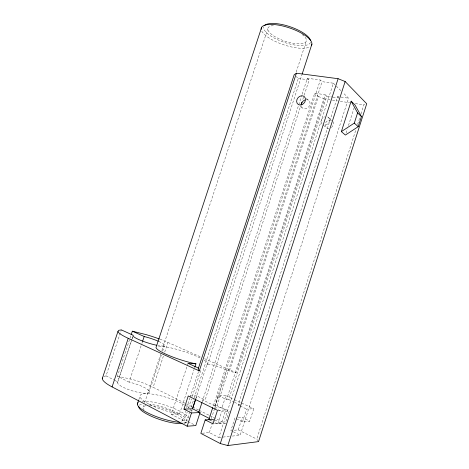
<?xml version="1.0" encoding="UTF-8"?>
<svg xmlns="http://www.w3.org/2000/svg" width="469" height="469" viewBox="0 0 469 469"><rect width="100%" height="100%" fill="white"/><g stroke="black" fill="none" stroke-linecap="round" stroke-linejoin="round"><path stroke-width="0.35" stroke-dasharray="2.35 1.76" d="M242.514 421.713L246.583 409.068L253.752 408.757L249.76 421.174L242.514 421.713L236.194 418.618M232.348 436.076L240.146 435.244L348.555 98.197L342.986 92.704M346.046 133.014L347.359 128.916M348.455 125.499L354.154 107.741M258.554 441.599L256.783 439.125L356.03 129.315M357.595 124.432L360.051 116.758M360.948 113.967L363.85 104.892L366.142 103.989M225.906 395.631L218.448 395.701L214.468 407.971L222.001 407.69L225.906 395.631L233.673 399.295M217.727 423.929L221.737 411.536L229.2 411.19L225.267 423.36L217.727 423.929L213.313 421.701M218.448 395.701L226.574 399.559L325.164 94.738L314.705 93.184L212.961 406.951M195.708 398.92L206.923 364.495C217.44 364.026 225.824 371.495 236.112 372.644L324.636 98.93L331.765 100.014M226.574 399.559L228.702 399.518L326.764 96.215L325.164 94.738M214.485 423.788L221.432 423.273L225.73 409.97L217.041 405.744L214.696 405.82L202.749 399.998L205.135 399.951L300.559 106.346M202.25 433.239L209.338 432.576L218.882 437.518L333.371 83.206L322.051 81.665L320.315 80.006L307.377 78.259L301.936 94.973M239.442 405.673L238.146 405.058L337.627 96.579L340.359 96.983M234.934 417.996L230.877 430.565L232.735 431.503M234.248 430.255L238.287 429.874L242.262 417.533L249.76 421.174M202.186 401.874L301.714 95.67M302.822 99.387L303.953 95.91M304.176 95.213L309.153 79.906L307.377 78.259M214.696 405.82L320.315 80.006M211.326 418.635L226.896 370.604M217.041 405.744L322.051 81.665M209.338 432.576L213.401 420.054M229.517 370.739L318.357 96.479L314.705 93.184M189.681 411.817L186.732 420.863L184.264 421.015L171.355 414.309L188.034 363.323M171.355 414.309L179.574 413.922L194.119 369.379M182.634 420.294L185.583 411.243M186.721 407.76L189.898 398.011M190.127 397.313L198.534 371.548M296.203 72.103L306.427 40.768M184.264 421.015L187.19 412.052M188.538 407.913L191.458 398.949M192.36 396.188L201.125 369.291M189.904 411.12L193.99 398.591M194.213 397.894L298.307 78.429L296.25 76.576M191.674 411.313L192.12 409.935M195.901 398.609L196.787 395.895L205.135 399.951M206.923 364.495L207.656 364.208L301.936 74.718M192.126 406.787L153.14 387.288L163.587 355.531M164.725 352.078L167.908 342.417A32.173 5.03 17.4 0 0 160.076 339.239M131.877 339.275L117.461 382.71A16.62 3.799 17.1 0 0 134.046 391.345A16.62 3.799 17.1 0 0 149.277 391.609A16.62 3.799 17.1 0 0 132.498 382.968L129.069 382.135L141.656 344.105M141.884 343.419L142.342 342.036M138.877 399.518L139.95 396.258M143.309 406.822L143.772 405.427M144.687 402.642L160.732 353.931M161.875 350.449L267.77 28.937M149.048 392.436L161.494 354.628M162.626 351.193L164.437 345.694M103.801 376.619L106.029 375.868L121.33 329.895M129.069 382.135L117.397 376.202L129.813 338.811M130.042 338.12L130.962 335.353M132.106 338.589L132.563 337.211M117.461 382.71L131.906 339.415M132.135 338.729L133.044 335.986M185.085 423.05L187.524 421.842A27.331 6.853 17.8 0 1 181.913 422.458M218.882 437.518L229.511 436.381M238.264 417.785L242.262 417.533M218.179 410.293L225.73 409.97M238.146 405.058L239.548 405.011M190.379 395.953L196.787 395.895M298.307 78.429L309.153 79.906M179.574 413.922L176.96 413.558A27.313 6.513 17.8 0 1 143.866 400.972A27.313 6.513 17.8 0 1 149.67 393.808A27.313 6.513 17.8 0 1 184.182 404.641M341.039 97.089L348.555 98.197M326.764 96.215L332.281 97.042M332.972 97.142L339.181 98.068M332.48 100.12L337.469 100.882M340.324 101.316L349.593 102.723M355.297 103.59L363.85 104.892M117.397 376.202L131.654 379.251A32.285 7.393 17.1 0 1 153.14 387.288M318.357 96.479L324.636 98.93M167.908 342.417L201.342 357.231M204.683 358.715L236.112 372.644M234.324 399.6L253.752 408.757M228.702 399.518L233.832 401.951M234.477 402.255L240.245 404.993M240.093 405.984L246.583 409.068M222.001 407.69L229.2 411.19M214.468 407.971L215.681 408.569M218.103 409.754L221.737 411.536M192.777 407.11L198.622 410.035M199.272 410.363L209.022 415.235M209.672 415.563L225.267 423.36M238.287 429.874L256.783 439.125M214.925 420.007L221.432 423.273M210.165 420.107L212.686 421.379M233.351 431.814L240.146 435.244M106.029 375.868L114.084 380.007M114.706 380.33L117.801 381.924M188.028 421.537L194.518 424.896M300.248 106.152L302.306 107.852M323.106 125.041L326.107 127.521M306.462 98.478L308.995 100.665M328.464 117.49L331.911 120.469M337.627 96.579L338.659 97.575M333.371 83.206L340.963 90.705M305.993 99.721A4.913 4.016 -51.1 0 1 310.05 103.332A4.913 4.016 -51.1 0 1 306.075 108.656A4.913 4.016 -51.1 0 1 301.338 105.953M333.008 121.706A4.573 3.84 -49.5 0 1 331.079 127.697M328.957 128.477A4.573 3.84 -49.5 0 1 325.539 122.984A4.573 3.84 -49.5 0 1 332.404 120.891M327.643 116.898A4.631 3.869 -49.8 0 1 329.267 121.541A4.631 3.869 -49.8 0 1 324.97 125.17M322.103 124.209A4.631 3.869 -49.8 0 1 324.489 116.816M158.856 341.479A16.562 2.585 17.4 0 1 158.047 345.518M302.124 34.483A20.273 6.865 18.5 0 1 299.773 43.775A20.273 6.865 18.5 0 1 272.852 35.333A20.273 6.865 18.5 0 1 273.638 25.543M308.625 47.416A26.581 8.929 18.5 0 1 282.103 44.244A26.581 8.929 18.5 0 1 261.52 30.532M184.792 404.987A27.313 6.513 17.8 0 1 189.259 407.971M191.159 409.83A27.313 6.513 17.8 0 1 191.997 411.284M310.478 42.357A24.605 8.331 18.5 0 1 284.384 42.409A24.605 8.331 18.5 0 1 263.83 26.674M158.54 346.186A27.22 4.432 17.9 0 1 200.75 358.257M204.126 360.11A27.22 4.432 17.9 0 1 207.656 364.208M142.195 401.329A27.331 6.853 17.8 0 1 169.573 406.711A27.331 6.853 17.8 0 1 189.294 418.547M149.494 405.597A20.847 5.288 17.8 0 1 174.304 412.579A20.847 5.288 17.8 0 1 181.304 421.303M144.1 409.929A20.847 5.288 17.8 0 1 146.181 405.691M148.726 404.096A25.308 6.419 17.8 0 1 179.727 413.998A25.308 6.419 17.8 0 1 182.81 423.525M139.334 405.187A25.308 6.419 17.8 0 1 142.476 404.061"/><path stroke-width="0.7" d="M341.356 131.619L351.14 101.175L355.033 105.009L361.435 116.582L358.199 126.683L345.389 135.06L341.356 131.619L354.306 123.101L357.589 112.859L351.14 101.175M220.295 443.563L338.102 78.704L345.137 81.512L366.717 103.766L258.554 441.599L227.811 445.55L220.295 443.563L200.832 433.374L205.205 419.89L213.624 419.356M227.811 445.55L345.137 81.512M198.786 412.321L201.957 402.572M205.205 419.89L213.096 423.894L217.493 410.322L188.239 395.971L183.954 409.115L192.583 408.792L200.052 412.544L195.813 425.571L187.166 426.215L112.085 386.907A32.285 7.393 17.1 0 1 102.283 378.53L117.965 331.442L118.727 330.305L121.33 329.895L133.272 335.3L133.02 335.827A16.562 2.585 17.4 0 0 156.875 345.295M301.01 104.956L301.919 102.172M212.738 407.643L208.898 419.474L210.165 420.107M194.799 367.291L195.936 363.809L193.375 363.311A27.22 4.432 17.9 0 1 156.013 347.558L261.684 27.214M117.965 331.442A32.173 5.03 17.4 0 0 128.225 338.313L199.307 370.915L296.396 73.217L338.102 78.704M192.571 408.558L195.485 399.611M192.583 408.792L195.679 399.289M187.166 426.215L191.493 412.937L200.052 412.544M302.165 74.02L311.908 44.098M142.57 341.344L144.176 336.502L132.34 331.196L131.191 334.661M137.37 404.085L138.66 400.168M112.085 386.907L128.225 338.313M102.283 378.53L102.594 377.979M296.396 73.217L294.192 74.718L198.135 369.138L199.307 370.915M195.936 363.809L188.034 363.323L198.674 368.171M132.34 331.196L146.398 334.696A32.173 5.03 17.4 0 1 159.425 338.999M144.176 336.502L147.559 337.416A16.562 2.585 17.4 0 1 158.329 341.244M199.812 413.652L209.221 418.389M183.954 409.115L191.493 412.937M354.306 123.101L358.199 126.683M357.589 112.859L361.435 116.582M301.28 104.798A4.913 4.016 -51.1 0 1 304.85 100.02M261.21 29.324A26.581 8.929 18.5 0 1 288.499 27.589A26.581 8.929 18.5 0 1 311.434 45.452M264.463 25.654A24.605 8.331 18.5 0 1 289.197 26.452A24.605 8.331 18.5 0 1 310.542 40.615M179.85 422.346A27.331 6.853 17.8 0 1 149.511 413.74A27.331 6.853 17.8 0 1 138.091 402.584M182.119 423.589A25.308 6.419 17.8 0 1 155.239 417.879A25.308 6.419 17.8 0 1 138.677 406.6M301.878 104.687A4.983 4.045 -51.3 0 0 304.44 96.731A4.983 4.045 -51.3 0 0 296.889 99.75A4.983 4.045 -51.3 0 0 301.878 104.687"/></g></svg>
